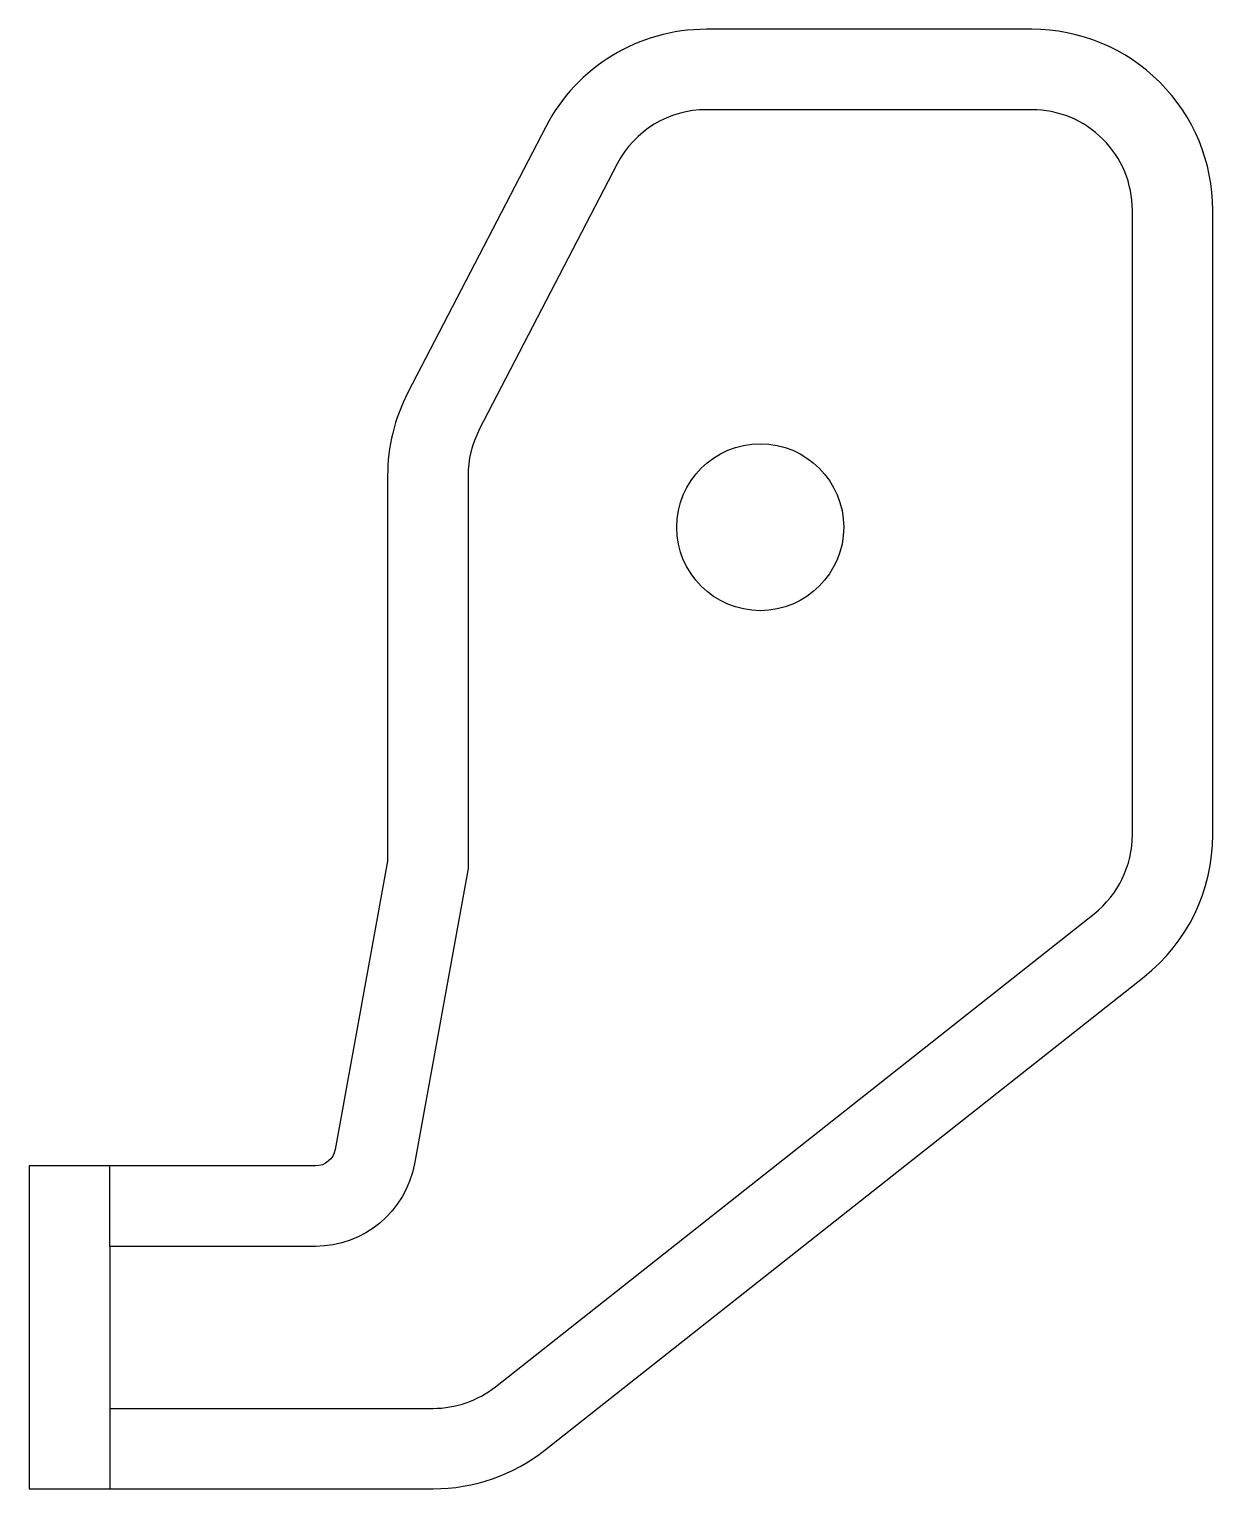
# Model space of a CAD drawing. Header units: millimetres. Extents: x -15.8 to -4, y -21.1 to -6.6.
import ezdxf

# ---------------------------------------------------------------- set-up
doc = ezdxf.new("R2010")
doc.units = ezdxf.units.MM
doc.layers.get('0').update_dxf_attribs({"linetype": 'CONTINUOUS'})

msp = doc.modelspace()

# ---------------------------------------------------------------- linework, layer by layer
for p, q in [((-15.016, -18.67), (-15.016, -17.87)), ((-15.016, -20.281), (-15.016, -21.081))]:
    msp.add_line(p, q)
for points in [[(-10.685, -20.693), (-4.732, -15.989, 0.229397), (-4.048, -14.577), (-4.048, -8.364, 0.414214), (-5.848, -6.564), (-9.083, -6.564, 0.28011), (-10.681, -7.535), (-12.051, -10.178, 0.120161), (-12.253, -11.007), (-12.253, -14.84), (-12.774, -17.706, -0.362465), (-12.971, -17.87), (-15.816, -17.87), (-15.816, -21.081), (-11.801, -21.081, 0.168779)], [(-4.848, -14.577), (-4.848, -8.364, 0.414214), (-5.848, -7.364), (-9.083, -7.364, 0.28011), (-9.97, -7.903), (-11.341, -10.546, 0.120161), (-11.453, -11.007), (-11.453, -14.912), (-11.987, -17.849, -0.362465), (-12.971, -18.67), (-15.016, -18.67), (-15.016, -20.281), (-11.801, -20.281, 0.168779), (-11.181, -20.066), (-5.228, -15.361, 0.229397)]]:
    msp.add_lwpolyline(points, format="xyb", close=True)
msp.add_circle((-8.548, -11.517), 0.83)

doc.saveas('drawing.dxf')
